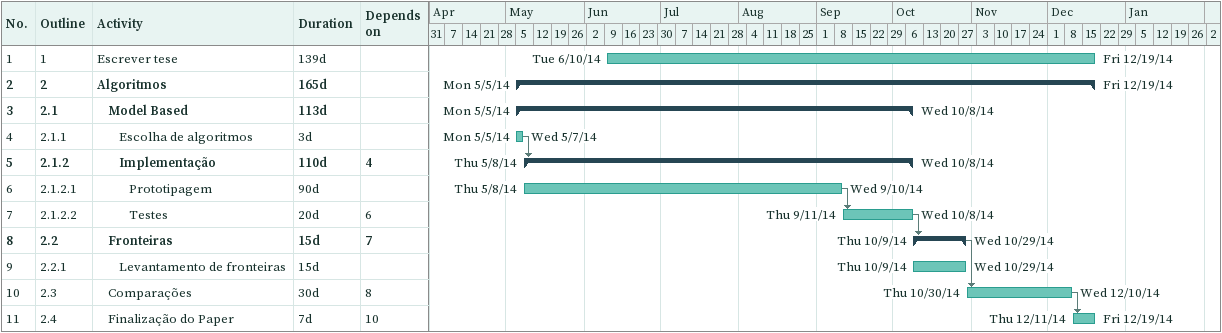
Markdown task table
| ID | WBS | Task | Duration | Start | Finish | Predecessors |
|---|---|---|---|---|---|---|
| 1 | 1 | Escrever tese | 139d | 2014-06-10 | 2014-12-19 |  |
| 2 | 2 | **Algoritmos** | 165d | 2014-05-05 | 2014-12-19 |  |
| 3 | 2.1 | **Model Based** | 113d | 2014-05-05 | 2014-10-08 |  |
| 4 | 2.1.1 | Escolha de algoritmos | 3d | 2014-05-05 | 2014-05-07 |  |
| 5 | 2.1.2 | **Implementação** | 110d | 2014-05-08 | 2014-10-08 | 4 |
| 6 | 2.1.2.1 | Prototipagem | 90d | 2014-05-08 | 2014-09-10 |  |
| 7 | 2.1.2.2 | Testes | 20d | 2014-09-11 | 2014-10-08 | 6 |
| 8 | 2.2 | **Fronteiras** | 15d | 2014-10-09 | 2014-10-29 | 7 |
| 9 | 2.2.1 | Levantamento de fronteiras | 15d | 2014-10-09 | 2014-10-29 |  |
| 10 | 2.3 | Comparações | 30d | 2014-10-30 | 2014-12-10 | 8 |
| 11 | 2.4 | Finalização do Paper | 7d | 2014-12-11 | 2014-12-19 | 10 |
